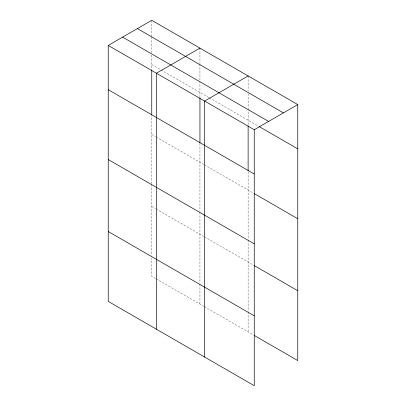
<?xml version="1.0" encoding="UTF-8"?>
<svg xmlns="http://www.w3.org/2000/svg" width="406" height="406" viewBox="0 0 406 406"><rect width="100%" height="100%" fill="white"/><g stroke="black" fill="none" stroke-linecap="round" stroke-linejoin="round"><path stroke-width="0.3" stroke-dasharray="2.03 1.52" d="M151.753 183.685L151.753 115.553M199.94 143.369L199.94 211.501M199.94 97.425L199.94 81.636M248.122 171.819L248.122 239.322M248.122 124.612L248.122 109.458M151.753 64.569L208.699 97.445M209.247 97.765L258.485 126.19M151.753 134.432L155.589 136.644M156.132 136.964L203.771 164.466M204.32 164.78L253.029 192.906M151.753 206.41L155.589 208.623M156.132 208.943L203.771 236.444M204.32 236.759L253.029 264.885M155.589 278.486L151.753 276.273L151.753 258.023M156.132 278.805L203.771 306.307M204.32 306.621L253.029 334.747M248.122 75.937L248.122 91.117M248.122 93.644L248.122 108.823M248.122 239.951L248.122 311.143M248.122 311.772L248.122 331.91M199.94 48.116L199.94 63.295M199.94 63.93L199.94 81.007M199.94 212.13L199.94 283.322M199.94 283.951L199.94 304.094M151.753 20.3L151.753 36.109M151.753 36.743L151.753 52.552M151.753 55.084L151.753 70.233M151.753 184.314L151.753 255.506"/><path stroke-width="0.61" d="M151.753 114.923L151.753 70.233M199.94 142.739L199.94 98.054M248.122 170.561L248.122 125.87M108.235 45.426L254.247 129.727L254.247 385.7L108.235 301.399L108.235 45.426L151.753 20.3L297.765 104.601L297.765 360.574L254.12 335.376M199.94 48.116L156.417 73.242L156.417 329.22M248.122 75.937L204.604 101.064L204.604 357.036M254.247 129.727L297.765 104.601M137.39 28.593L283.403 112.888M122.597 37.134L268.61 121.435M259.033 126.505L297.765 148.87M108.235 89.696L254.247 173.996M254.12 193.535L297.765 218.732M108.235 159.558L254.247 243.859M254.12 265.514L297.765 290.711M108.235 231.537L254.247 315.838"/></g></svg>
